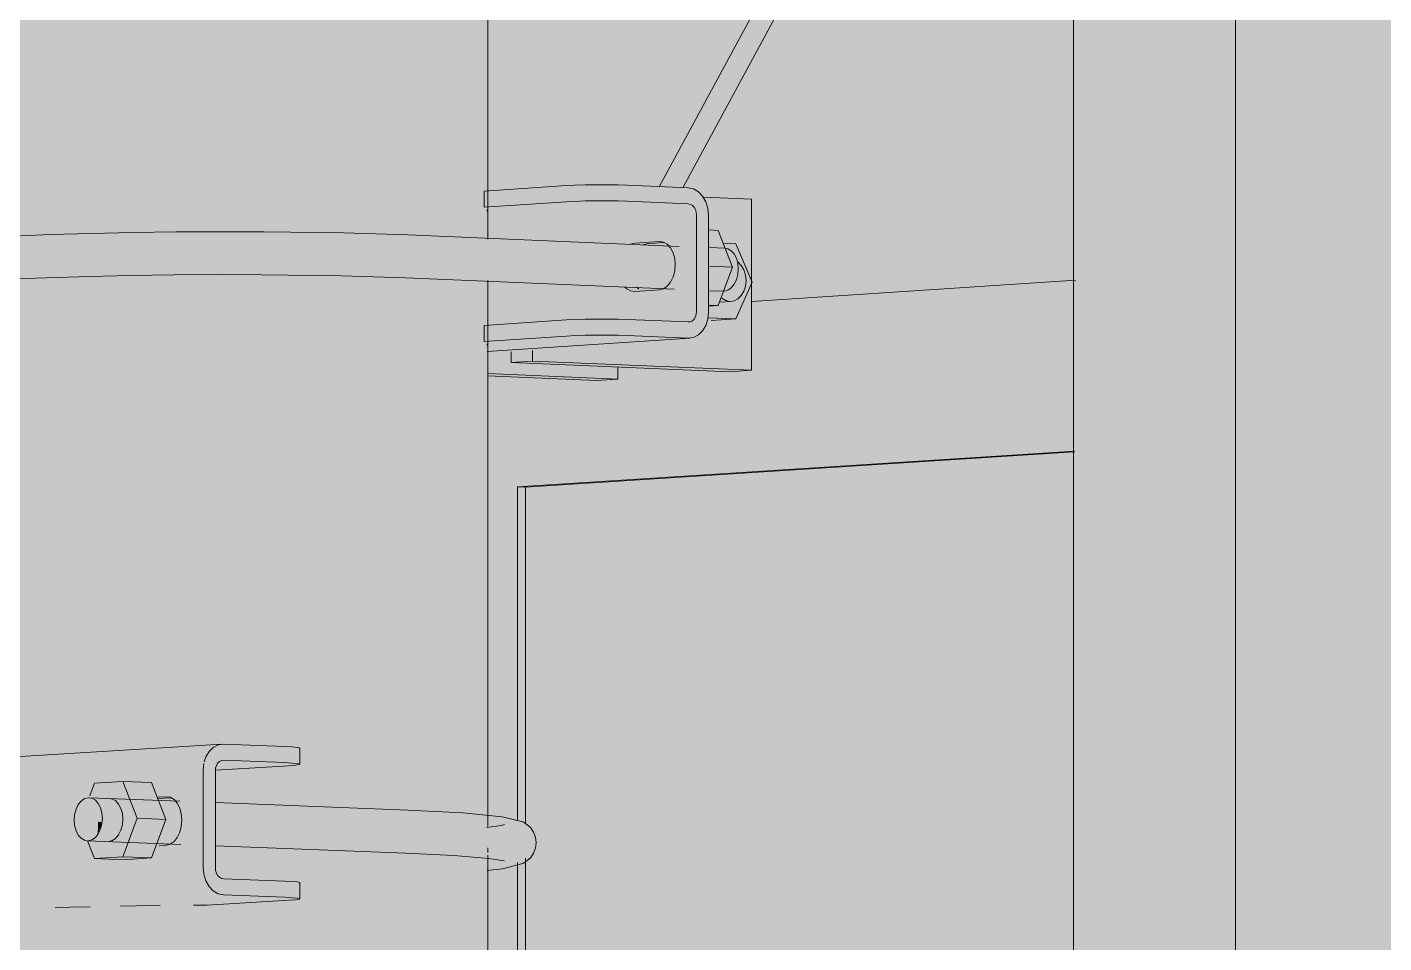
# Model space of a CAD drawing. Header units: inches. Extents: x -2804 to 58974, y -36095 to 66.
# Drawn here: x -2803.53544 to -2803.52189, y 60.05813 to 60.06728 of the extents above; entities that cross this region are included whole.
import ezdxf

# ---------------------------------------------------------------- set-up
doc = ezdxf.new("R2010")
doc.units = ezdxf.units.IN
doc.header["$MEASUREMENT"] = 0
doc.layers.add('A-GLAZ-CURT', color=52, linetype='Continuous', lineweight=9)
doc.layers.add('Q-SPCQ', color=91, linetype='Continuous', lineweight=9)

msp = doc.modelspace()

# ---------------------------------------------------------------- hatches: boundary and pattern name
at = {"layer": 'A-GLAZ-CURT', "lineweight": 5, "transparency": 33554458}
msp.add_hatch(color=256, dxfattribs=at).paths.add_polyline_path([(-2803.543321, 59.867646), (-2803.488294, 59.872348), (-2803.488294, 60.079232), (-2803.543321, 60.082151), (-2803.543321, 59.872258)], flags=0)
at = {"layer": 'Q-SPCQ', "lineweight": 5}
h = msp.add_hatch(color=256, dxfattribs=at)
h.paths.add_polyline_path([(-2803.528887, 60.065678), (-2803.525122, 60.072691), (-2803.525153, 60.072894), (-2803.52519, 60.07292), (-2803.529057, 60.065685), (-2803.528889, 60.065678)], flags=0)
h.paths.add_polyline_path([(-2803.515249, 60.090887), (-2803.514688, 60.092002), (-2803.514875, 60.091985), (-2803.515416, 60.090897), (-2803.51525, 60.090887)], flags=0)
h = msp.add_hatch(color=256, dxfattribs=at)
h.paths.add_polyline_path([(-2803.536523, 60.047966), (-2803.536483, 60.047996), (-2803.535845, 60.04805), (-2803.533897, 60.048095), (-2803.531824, 60.048075), (-2803.531838, 60.051323), (-2803.532531, 60.051327), (-2803.535579, 60.051296), (-2803.536523, 60.051244), (-2803.536523, 60.048394)], flags=0)
h.paths.add_polyline_path([(-2803.536523, 60.051657), (-2803.535796, 60.051699), (-2803.5352, 60.051725), (-2803.533642, 60.05174), (-2803.532819, 60.051746), (-2803.532113, 60.051733), (-2803.531824, 60.051733), (-2803.531824, 60.059038), (-2803.53356, 60.059064), (-2803.53358, 60.058886), (-2803.53358, 60.05885), (-2803.533581, 60.058808), (-2803.53356, 60.058778), (-2803.53352, 60.058774), (-2803.533496, 60.058751), (-2803.533478, 60.058774), (-2803.532741, 60.058742), (-2803.532741, 60.058581), (-2803.532866, 60.058557), (-2803.53449, 60.058501), (-2803.535441, 60.058448), (-2803.535441, 60.058407), (-2803.53606, 60.058411), (-2803.536441, 60.058392), (-2803.536523, 60.058348), (-2803.536523, 60.051673)], flags=0)
h.paths.add_polyline_path([(-2803.531824, 60.059467), (-2803.531824, 60.064795), (-2803.532531, 60.064801), (-2803.535356, 60.064775), (-2803.536523, 60.064683), (-2803.536483, 60.060167), (-2803.535441, 60.060087), (-2803.535441, 60.059997), (-2803.53308, 60.060103), (-2803.532741, 60.060086), (-2803.532741, 60.059925), (-2803.532866, 60.0599), (-2803.53356, 60.059846), (-2803.533531, 60.059534), (-2803.531874, 60.059469)], flags=0)
h.paths.add_polyline_path([(-2803.533959, 60.05955), (-2803.534052, 60.059593), (-2803.534054, 60.059554), (-2803.533973, 60.059551)], flags=0)
h.paths.add_polyline_path([(-2803.533603, 60.05995), (-2803.533643, 60.059985), (-2803.533613, 60.059957)], flags=0)
h.paths.add_polyline_path([(-2803.533554, 60.059953), (-2803.533567, 60.059991), (-2803.533558, 60.059957)], flags=0)
h.paths.add_polyline_path([(-2803.53352, 60.059955), (-2803.5335, 60.059959), (-2803.53352, 60.059957)], flags=0)
h.paths.add_polyline_path([(-2803.536523, 60.0651), (-2803.535796, 60.065165), (-2803.535094, 60.065199), (-2803.533642, 60.065218), (-2803.531824, 60.065208), (-2803.531824, 60.079454), (-2803.532307, 60.079474), (-2803.532446, 60.079537), (-2803.532446, 60.081344), (-2803.536523, 60.081563), (-2803.536523, 60.065167)], flags=0)
h = msp.add_hatch(color=256, dxfattribs=at)
h.paths.add_polyline_path([(-2803.530846, 60.048), (-2803.530849, 60.051277), (-2803.531824, 60.051312), (-2803.531824, 60.048075), (-2803.530995, 60.048029)], flags=0)
h.paths.add_polyline_path([(-2803.530846, 60.051706), (-2803.530857, 60.058978), (-2803.531611, 60.059041), (-2803.531718, 60.059034), (-2803.531824, 60.059031), (-2803.531824, 60.05173), (-2803.530849, 60.051706)], flags=0)
h.paths.add_polyline_path([(-2803.530846, 60.059405), (-2803.530863, 60.064741), (-2803.531824, 60.064754), (-2803.531824, 60.059467), (-2803.530858, 60.059407)], flags=0)
h.paths.add_polyline_path([(-2803.530846, 60.065169), (-2803.530881, 60.081261), (-2803.530926, 60.081225), (-2803.531258, 60.07943), (-2803.531824, 60.07943), (-2803.531824, 60.065202), (-2803.530864, 60.06517)], flags=0)
h = msp.add_hatch(color=256, dxfattribs=at)
h.paths.add_polyline_path([(-2803.524987, 60.0506), (-2803.524906, 60.050617), (-2803.524987, 60.050602)], flags=0)
h.paths.add_polyline_path([(-2803.52487, 60.054042), (-2803.524946, 60.05391), (-2803.524909, 60.053875), (-2803.52487, 60.053893), (-2803.52487, 60.054009)], flags=0)
h.paths.add_polyline_path([(-2803.524788, 60.050625), (-2803.523645, 60.050698), (-2803.523645, 60.080872), (-2803.524788, 60.080933), (-2803.524788, 60.075059), (-2803.524987, 60.075041), (-2803.524951, 60.054043), (-2803.52487, 60.054043), (-2803.52487, 60.054286), (-2803.524788, 60.05429), (-2803.524788, 60.050698)], flags=0)
h.paths.add_polyline_path([(-2803.52487, 60.075943), (-2803.524909, 60.076105), (-2803.524939, 60.076058), (-2803.524872, 60.075946)], flags=0)
for points in [[(-2803.523371, 60.05061), (-2803.523412, 60.050629), (-2803.523506, 60.050633), (-2803.523506, 60.054292), (-2803.523371, 60.054288), (-2803.523412, 60.075055), (-2803.523506, 60.075062), (-2803.523506, 60.080865), (-2803.523645, 60.080872), (-2803.523645, 60.050632), (-2803.523395, 60.050615)], [(-2803.521896, 60.050464), (-2803.521896, 60.080779), (-2803.522707, 60.080822), (-2803.522707, 60.054268), (-2803.522645, 60.054265), (-2803.522645, 60.050608), (-2803.522707, 60.050598), (-2803.522707, 60.050491), (-2803.522645, 60.050489)], [(-2803.530875, 60.065478), (-2803.530053, 60.065533), (-2803.530053, 60.065694), (-2803.530875, 60.065639)], [(-2803.530053, 60.065533), (-2803.529446, 60.065538), (-2803.529446, 60.065699), (-2803.530053, 60.065694)], [(-2803.530844, 60.065262), (-2803.528761, 60.065439), (-2803.528815, 60.065507), (-2803.528836, 60.065512), (-2803.530844, 60.06534), (-2803.530844, 60.065273)], [(-2803.536933, 60.064876), (-2803.536174, 60.064957), (-2803.534786, 60.065017), (-2803.532503, 60.065025), (-2803.531507, 60.064997), (-2803.531548, 60.065146), (-2803.531611, 60.065197), (-2803.534328, 60.065227), (-2803.536054, 60.065166), (-2803.536932, 60.065009), (-2803.536933, 60.064906)], [(-2803.528396, 60.064881), (-2803.528538, 60.065247), (-2803.528633, 60.065251), (-2803.528633, 60.064891), (-2803.528437, 60.064883)], [(-2803.528363, 60.064364), (-2803.528199, 60.064731), (-2803.528406, 60.065114), (-2803.528472, 60.065082), (-2803.528423, 60.065054), (-2803.528354, 60.06497), (-2803.528281, 60.064639), (-2803.528421, 60.064545), (-2803.528532, 60.06451), (-2803.528577, 60.064495), (-2803.528631, 60.064456), (-2803.528631, 60.064375), (-2803.528394, 60.064365)], [(-2803.536523, 60.064571), (-2803.536522, 60.064696), (-2803.53629, 60.064741), (-2803.535924, 60.064744), (-2803.534328, 60.064798), (-2803.531548, 60.064842), (-2803.531507, 60.064997), (-2803.533642, 60.065032), (-2803.535925, 60.064974), (-2803.536933, 60.064876), (-2803.536891, 60.064683), (-2803.536546, 60.064573)], [(-2803.528538, 60.064497), (-2803.528396, 60.064881), (-2803.528633, 60.064891), (-2803.528633, 60.064501)], [(-2803.528379, 60.064544), (-2803.528281, 60.064684), (-2803.528318, 60.064892), (-2803.528335, 60.064864), (-2803.528379, 60.064707), (-2803.528463, 60.064547), (-2803.528394, 60.064544)], [(-2803.528524, 60.064531), (-2803.528502, 60.06457), (-2803.528523, 60.064535)], [(-2803.528849, 60.064333), (-2803.528779, 60.064362), (-2803.528755, 60.064436), (-2803.529413, 60.064357), (-2803.528926, 60.064336)], [(-2803.530875, 60.064138), (-2803.530053, 60.064192), (-2803.530053, 60.064353), (-2803.530875, 60.064299)], [(-2803.530053, 60.064192), (-2803.529446, 60.064197), (-2803.529446, 60.064358), (-2803.530053, 60.064353)], [(-2803.529541, 60.063763), (-2803.529541, 60.063884), (-2803.530603, 60.063942), (-2803.530603, 60.064057), (-2803.530843, 60.064003), (-2803.530843, 60.063817), (-2803.530231, 60.063792)], [(-2803.530605, 60.063927), (-2803.530394, 60.063941), (-2803.530394, 60.06407), (-2803.530605, 60.064028), (-2803.530605, 60.064002)], [(-2803.535441, 60.059749), (-2803.533684, 60.059857), (-2803.533624, 60.060045), (-2803.533533, 60.060111), (-2803.53348, 60.060118), (-2803.535441, 60.059971), (-2803.535441, 60.059773)], [(-2803.532742, 60.059924), (-2803.532742, 60.060085), (-2803.532867, 60.060094), (-2803.532867, 60.059933), (-2803.532792, 60.059929)], [(-2803.534056, 60.059367), (-2803.534198, 60.059734), (-2803.534484, 60.059745), (-2803.534342, 60.059378)], [(-2803.534831, 60.059153), (-2803.53476, 60.059186), (-2803.534709, 60.059483), (-2803.53476, 60.059559), (-2803.534867, 60.059574), (-2803.534958, 60.059437), (-2803.534971, 60.05936), (-2803.53493, 60.05921)], [(-2803.534198, 60.058982), (-2803.534056, 60.059367), (-2803.534342, 60.059378), (-2803.534484, 60.058992)], [(-2803.530396, 60.059161), (-2803.530506, 60.059349), (-2803.531611, 60.059455), (-2803.531526, 60.05936), (-2803.531507, 60.059254), (-2803.530586, 60.059187)], [(-2803.534734, 60.059218), (-2803.534693, 60.059335), (-2803.534733, 60.059344), (-2803.534736, 60.059222)], [(-2803.530845, 60.058873), (-2803.530588, 60.058911), (-2803.530443, 60.05899), (-2803.530396, 60.059161), (-2803.531236, 60.059239), (-2803.531507, 60.059254), (-2803.531548, 60.0591), (-2803.531611, 60.05904), (-2803.531044, 60.059), (-2803.530845, 60.058956), (-2803.530845, 60.058911)], [(-2803.532742, 60.05858), (-2803.532742, 60.058742), (-2803.532867, 60.05875), (-2803.532867, 60.058589), (-2803.532792, 60.058585)]]:
    msp.add_hatch(color=256, dxfattribs=at).paths.add_polyline_path(points, flags=0)
at = {"layer": 'Q-SPCQ', "lineweight": 5, "transparency": 33554496}
h = msp.add_hatch(color=256, dxfattribs=at)
h.paths.add_polyline_path([(-2803.541815, 60.046581), (-2803.527874, 60.047253), (-2803.527874, 60.049176), (-2803.52897, 60.04987), (-2803.530493, 60.049806), (-2803.530624, 60.049961), (-2803.530633, 60.050126), (-2803.530836, 60.050115), (-2803.530836, 60.048005), (-2803.530943, 60.048004), (-2803.530986, 60.047976), (-2803.531812, 60.047915), (-2803.533473, 60.04788), (-2803.53591, 60.04792), (-2803.536403, 60.047973), (-2803.536403, 60.048011), (-2803.53651, 60.048003), (-2803.53651, 60.049938), (-2803.537378, 60.049978), (-2803.537419, 60.049977), (-2803.537431, 60.049996), (-2803.537418, 60.05359), (-2803.537325, 60.053609), (-2803.537332, 60.058298), (-2803.538563, 60.058329), (-2803.538753, 60.058393), (-2803.539173, 60.058422), (-2803.539173, 60.060127), (-2803.538636, 60.06014), (-2803.538657, 60.060814), (-2803.538743, 60.060814), (-2803.538753, 60.064996), (-2803.539697, 60.064998), (-2803.540157, 60.064893), (-2803.540346, 60.064922), (-2803.540444, 60.065045), (-2803.540801, 60.065155), (-2803.540992, 60.065415), (-2803.541055, 60.065609), (-2803.541055, 60.065999), (-2803.540906, 60.066329), (-2803.540906, 60.066348), (-2803.54209, 60.069381), (-2803.54209, 60.048877), (-2803.541815, 60.048679), (-2803.541815, 60.047033)], flags=0)
h.paths.add_polyline_path([(-2803.522649, 60.047504), (-2803.510468, 60.048091), (-2803.510468, 60.050271), (-2803.506516, 60.053418), (-2803.506532, 60.077118), (-2803.510468, 60.07974), (-2803.510468, 60.080165), (-2803.521854, 60.080782), (-2803.521891, 60.050466), (-2803.521962, 60.050463), (-2803.522649, 60.050426), (-2803.522649, 60.048288)], flags=0)
h.paths.add_polyline_path([(-2803.506641, 60.049267), (-2803.506516, 60.049335), (-2803.506545, 60.049889), (-2803.506641, 60.04992), (-2803.506751, 60.049871), (-2803.506589, 60.049865), (-2803.506669, 60.049742), (-2803.509819, 60.049551), (-2803.509851, 60.049435), (-2803.509806, 60.049307), (-2803.509742, 60.049277), (-2803.506669, 60.049416), (-2803.506641, 60.049302), (-2803.506698, 60.049276)], flags=0)
h.paths.add_polyline_path([(-2803.530836, 60.05374), (-2803.524979, 60.054057), (-2803.525018, 60.075014), (-2803.525071, 60.075032), (-2803.525088, 60.075738), (-2803.530836, 60.075295), (-2803.530836, 60.065647), (-2803.529436, 60.065705), (-2803.529109, 60.065708), (-2803.525172, 60.072915), (-2803.525129, 60.072831), (-2803.525129, 60.072645), (-2803.525155, 60.072575), (-2803.528881, 60.065681), (-2803.528726, 60.065638), (-2803.528652, 60.065583), (-2803.528201, 60.065563), (-2803.528201, 60.063853), (-2803.528742, 60.063854), (-2803.529536, 60.063854), (-2803.529536, 60.063766), (-2803.530076, 60.063767), (-2803.530836, 60.063767), (-2803.530836, 60.059411), (-2803.530497, 60.059355), (-2803.530412, 60.059245), (-2803.530423, 60.059036), (-2803.530433, 60.058996), (-2803.530688, 60.0589), (-2803.530836, 60.058876), (-2803.530836, 60.053819)], flags=0)
h.paths.add_polyline_path([(-2803.538743, 60.066604), (-2803.538731, 60.066818), (-2803.538636, 60.066842), (-2803.538636, 60.079423), (-2803.541815, 60.079144), (-2803.541815, 60.077215), (-2803.54209, 60.076981), (-2803.54209, 60.073809), (-2803.539246, 60.066614), (-2803.538964, 60.066614), (-2803.538753, 60.066605)], flags=0)
h.paths.add_polyline_path([(-2803.530836, 60.078486), (-2803.525087, 60.078948), (-2803.525088, 60.080532), (-2803.530836, 60.080062), (-2803.530836, 60.078673)], flags=0)
at = {"layer": 'Q-SPCQ', "lineweight": 5}
h = msp.add_hatch(color=256, dxfattribs=at)
h.paths.add_polyline_path([(-2803.541815, 60.046581), (-2803.527873, 60.047253), (-2803.527873, 60.047993), (-2803.541815, 60.047311), (-2803.541815, 60.047033)], flags=0)
h.paths.add_polyline_path([(-2803.522648, 60.047504), (-2803.510468, 60.048091), (-2803.510468, 60.048845), (-2803.522648, 60.048249), (-2803.522648, 60.047879)], flags=0)
h.paths.add_polyline_path([(-2803.530836, 60.049119), (-2803.528007, 60.049261), (-2803.528969, 60.049871), (-2803.530493, 60.049807), (-2803.530624, 60.049962), (-2803.530633, 60.050126), (-2803.530836, 60.050116), (-2803.530836, 60.049232)], flags=0)
h.paths.add_polyline_path([(-2803.522648, 60.04953), (-2803.518146, 60.049756), (-2803.518146, 60.065198), (-2803.521854, 60.064954), (-2803.521854, 60.063244), (-2803.519286, 60.063409), (-2803.519286, 60.051413), (-2803.521854, 60.051279), (-2803.52189, 60.050466), (-2803.521962, 60.050463), (-2803.522648, 60.050426)], flags=0)
h.paths.add_polyline_path([(-2803.530836, 60.05374), (-2803.530542, 60.053756), (-2803.530579, 60.058917), (-2803.530836, 60.058877), (-2803.530836, 60.053819)], flags=0)
h.paths.add_polyline_path([(-2803.530542, 60.059361), (-2803.530542, 60.062688), (-2803.524978, 60.063044), (-2803.524978, 60.064748), (-2803.528201, 60.064536), (-2803.528201, 60.063854), (-2803.528741, 60.063854), (-2803.529536, 60.063854), (-2803.529536, 60.063767), (-2803.530076, 60.063767), (-2803.530836, 60.063767), (-2803.530836, 60.059411), (-2803.53056, 60.059364)], flags=0)
h.paths.add_polyline_path([(-2803.541815, 60.078294), (-2803.538636, 60.078551), (-2803.538636, 60.079381), (-2803.541815, 60.079082), (-2803.541815, 60.078681)], flags=0)
h.paths.add_polyline_path([(-2803.530836, 60.079183), (-2803.525087, 60.079648), (-2803.525088, 60.080489), (-2803.530836, 60.080019), (-2803.530836, 60.07919)], flags=0)
h.paths.add_polyline_path([(-2803.521854, 60.07991), (-2803.515575, 60.080442), (-2803.521854, 60.080754), (-2803.521854, 60.080194)], flags=0)
h = msp.add_hatch(color=256, dxfattribs=at)
h.paths.add_polyline_path([(-2803.523571, 60.050453), (-2803.522859, 60.050506), (-2803.522859, 60.050597), (-2803.523571, 60.05053)], flags=0)
h.paths.add_polyline_path([(-2803.523263, 60.05425), (-2803.522859, 60.054288), (-2803.522859, 60.075035), (-2803.523317, 60.075028), (-2803.52337, 60.075001), (-2803.52337, 60.054284), (-2803.523263, 60.054268)], flags=0)
h = msp.add_hatch(color=256, dxfattribs=at)
h.paths.add_polyline_path([(-2803.522859, 60.05049), (-2803.522707, 60.050491), (-2803.52273, 60.050604), (-2803.522859, 60.050597), (-2803.522859, 60.050549)], flags=0)
h.paths.add_polyline_path([(-2803.522707, 60.054268), (-2803.522746, 60.075027), (-2803.522859, 60.07502), (-2803.522838, 60.054272), (-2803.522709, 60.054268)], flags=0)
h = msp.add_hatch(color=256, dxfattribs=at)
h.paths.add_polyline_path([(-2803.528836, 60.064172), (-2803.528784, 60.064179), (-2803.528815, 60.064335)], flags=0)
h.paths.add_polyline_path([(-2803.528836, 60.064172), (-2803.528836, 60.064333), (-2803.529446, 60.064358), (-2803.529446, 60.064197)], flags=0)
h.paths.add_polyline_path([(-2803.52864, 60.064362), (-2803.528633, 60.064431), (-2803.528758, 60.064409)], flags=0)
h.paths.add_polyline_path([(-2803.528661, 60.064298), (-2803.52864, 60.064362), (-2803.528766, 60.064383)], flags=0)
h.paths.add_polyline_path([(-2803.528693, 60.064244), (-2803.528661, 60.064298), (-2803.528779, 60.064362)], flags=0)
h.paths.add_polyline_path([(-2803.528784, 60.064179), (-2803.528693, 60.064244), (-2803.528796, 60.064345)], flags=0)
h.paths.add_polyline_path([(-2803.528633, 60.065396), (-2803.52864, 60.065466), (-2803.528758, 60.065429)], flags=0)
h.paths.add_polyline_path([(-2803.528633, 60.064431), (-2803.528633, 60.065396), (-2803.528755, 60.065401), (-2803.528755, 60.064436)], flags=0)
h.paths.add_polyline_path([(-2803.528766, 60.065455), (-2803.52864, 60.065466), (-2803.528661, 60.065531)], flags=0)
h.paths.add_polyline_path([(-2803.528779, 60.065478), (-2803.528661, 60.065531), (-2803.528693, 60.065588)], flags=0)
h.paths.add_polyline_path([(-2803.528784, 60.065661), (-2803.528836, 60.065673), (-2803.528815, 60.065507)], flags=0)
h.paths.add_polyline_path([(-2803.528796, 60.065496), (-2803.528693, 60.065588), (-2803.528784, 60.065661)], flags=0)
h.paths.add_polyline_path([(-2803.528836, 60.065512), (-2803.528836, 60.065673), (-2803.529446, 60.065699), (-2803.529446, 60.065538)], flags=0)
h = msp.add_hatch(color=256, dxfattribs=at)
h.paths.add_polyline_path([(-2803.528206, 60.06385), (-2803.528243, 60.064632), (-2803.528386, 60.064363), (-2803.528643, 60.064348), (-2803.52869, 60.064246), (-2803.528793, 60.064347), (-2803.528834, 60.064326), (-2803.528834, 60.064173), (-2803.530394, 60.064049), (-2803.530394, 60.063941), (-2803.528753, 60.063873)], flags=0)
h.paths.add_polyline_path([(-2803.528781, 60.06418), (-2803.528753, 60.064307), (-2803.52869, 60.064246), (-2803.528778, 60.064182)], flags=0)
h.paths.add_polyline_path([(-2803.528834, 60.064173), (-2803.528793, 60.06424), (-2803.528793, 60.064179), (-2803.528831, 60.064174)], flags=0)
h.paths.add_polyline_path([(-2803.529131, 60.064556), (-2803.529133, 60.064561), (-2803.529288, 60.064643), (-2803.529262, 60.064674), (-2803.529401, 60.06464), (-2803.529248, 60.064592)], flags=0)
h.paths.add_polyline_path([(-2803.528756, 60.065431), (-2803.528753, 60.065403), (-2803.528753, 60.06543)], flags=0)
h.paths.add_polyline_path([(-2803.528764, 60.065457), (-2803.528753, 60.065432), (-2803.528756, 60.065458)], flags=0)
h.paths.add_polyline_path([(-2803.528206, 60.064748), (-2803.528206, 60.06556), (-2803.528685, 60.06558), (-2803.528631, 60.065403), (-2803.528631, 60.065252), (-2803.528536, 60.065248), (-2803.528445, 60.065116), (-2803.528353, 60.065091), (-2803.52821, 60.064756)], flags=0)
h.paths.add_polyline_path([(-2803.529158, 60.065098), (-2803.529145, 60.065135), (-2803.529265, 60.065168), (-2803.529329, 60.065105), (-2803.529248, 60.065102)], flags=0)
h = msp.add_hatch(color=256, dxfattribs=at)
h.paths.add_polyline_path([(-2803.528755, 60.064436), (-2803.528767, 60.065401), (-2803.530844, 60.065262), (-2803.530844, 60.06517), (-2803.529388, 60.065119), (-2803.529372, 60.065119), (-2803.529046, 60.065108), (-2803.528972, 60.064967), (-2803.528988, 60.064783), (-2803.529084, 60.064664), (-2803.529266, 60.064644), (-2803.529307, 60.064616)], flags=0)
h.paths.add_polyline_path([(-2803.530844, 60.064302), (-2803.528755, 60.064436), (-2803.529674, 60.06469), (-2803.530844, 60.064709), (-2803.530844, 60.064355)], flags=0)
h = msp.add_hatch(color=256, dxfattribs=at)
h.paths.add_polyline_path([(-2803.528337, 60.064863), (-2803.528378, 60.065012), (-2803.52846, 60.065046), (-2803.528396, 60.064865)], flags=0)
h.paths.add_polyline_path([(-2803.528968, 60.06489), (-2803.528995, 60.065038), (-2803.529046, 60.065092), (-2803.531577, 60.065178), (-2803.531512, 60.065052), (-2803.531507, 60.064997), (-2803.528972, 60.06489)], flags=0)
h = msp.add_hatch(color=256, dxfattribs=at)
h.paths.add_polyline_path([(-2803.528956, 60.0645), (-2803.529046, 60.064531), (-2803.528966, 60.064503)], flags=0)
h.paths.add_polyline_path([(-2803.529096, 60.065094), (-2803.529125, 60.065136), (-2803.52916, 60.065097)], flags=0)
h = msp.add_hatch(color=256, dxfattribs=at)
h.paths.add_polyline_path([(-2803.528478, 60.064639), (-2803.528378, 60.064709), (-2803.528337, 60.064863), (-2803.528401, 60.064866), (-2803.528485, 60.06464)], flags=0)
h.paths.add_polyline_path([(-2803.529083, 60.064665), (-2803.528989, 60.064781), (-2803.528972, 60.06489), (-2803.531507, 60.064997), (-2803.531548, 60.064842), (-2803.531648, 60.064773), (-2803.529084, 60.064665)], flags=0)
h = msp.add_hatch(color=256, dxfattribs=at)
h.paths.add_polyline_path([(-2803.530542, 60.053756), (-2803.530461, 60.053761), (-2803.530497, 60.058961), (-2803.530542, 60.058917), (-2803.530542, 60.053823)], flags=0)
h.paths.add_polyline_path([(-2803.530461, 60.05932), (-2803.530461, 60.062684), (-2803.530542, 60.062684), (-2803.530542, 60.059361), (-2803.530497, 60.059355)], flags=0)
h = msp.add_hatch(color=256, dxfattribs=at)
h.paths.add_polyline_path([(-2803.53348, 60.058612), (-2803.533501, 60.058778), (-2803.533533, 60.058623)], flags=0)
h.paths.add_polyline_path([(-2803.532867, 60.058589), (-2803.532867, 60.05875), (-2803.53348, 60.058774), (-2803.53348, 60.058612), (-2803.533082, 60.058597)], flags=0)
h.paths.add_polyline_path([(-2803.533677, 60.058819), (-2803.533559, 60.058856), (-2803.533684, 60.058889)], flags=0)
h.paths.add_polyline_path([(-2803.533657, 60.058753), (-2803.533551, 60.05883), (-2803.533677, 60.058819)], flags=0)
h.paths.add_polyline_path([(-2803.533624, 60.058696), (-2803.533538, 60.058807), (-2803.533657, 60.058753)], flags=0)
h.paths.add_polyline_path([(-2803.533533, 60.058623), (-2803.533521, 60.05879), (-2803.533624, 60.058696), (-2803.533582, 60.058652)], flags=0)
h.paths.add_polyline_path([(-2803.533684, 60.059857), (-2803.533559, 60.05988), (-2803.533677, 60.059926)], flags=0)
h.paths.add_polyline_path([(-2803.533561, 60.058884), (-2803.533561, 60.059852), (-2803.533684, 60.059857), (-2803.533684, 60.058889)], flags=0)
h.paths.add_polyline_path([(-2803.533551, 60.059906), (-2803.533657, 60.05999), (-2803.533677, 60.059926)], flags=0)
h.paths.add_polyline_path([(-2803.533538, 60.059927), (-2803.533624, 60.060045), (-2803.533657, 60.05999)], flags=0)
h.paths.add_polyline_path([(-2803.53348, 60.060118), (-2803.533533, 60.060111), (-2803.533501, 60.059954)], flags=0)
h.paths.add_polyline_path([(-2803.532867, 60.059933), (-2803.532867, 60.060094), (-2803.53348, 60.060118), (-2803.53348, 60.059957), (-2803.533082, 60.059941)], flags=0)
h.paths.add_polyline_path([(-2803.533521, 60.059944), (-2803.533533, 60.060111), (-2803.533624, 60.060045)], flags=0)
h = msp.add_hatch(color=256, dxfattribs=at)
h.paths.add_polyline_path([(-2803.533684, 60.058889), (-2803.533684, 60.059857), (-2803.534161, 60.05964), (-2803.534141, 60.059587), (-2803.533974, 60.059565), (-2803.533901, 60.059422), (-2803.533916, 60.059238), (-2803.534013, 60.059119), (-2803.534152, 60.059044), (-2803.534056, 60.059012)], flags=0)
h.paths.add_polyline_path([(-2803.535441, 60.058783), (-2803.533684, 60.058889), (-2803.534174, 60.059046), (-2803.534198, 60.058982), (-2803.534768, 60.058976), (-2803.534888, 60.059187), (-2803.534938, 60.059243), (-2803.534957, 60.059438), (-2803.5349, 60.059532), (-2803.534696, 60.059733), (-2803.534198, 60.059734), (-2803.534163, 60.059645), (-2803.533684, 60.059857), (-2803.535441, 60.059735), (-2803.535441, 60.058797)], flags=0)
h = msp.add_hatch(color=256, dxfattribs=at)
h.paths.add_polyline_path([(-2803.534768, 60.059728), (-2803.534794, 60.059582), (-2803.534758, 60.059594)], flags=0)
h.paths.add_polyline_path([(-2803.534768, 60.059728), (-2803.5347, 60.059578), (-2803.534673, 60.059582), (-2803.534711, 60.059639)], flags=0)
h.paths.add_polyline_path([(-2803.534484, 60.059745), (-2803.53476, 60.059719), (-2803.534626, 60.059575)], flags=0)
h.paths.add_polyline_path([(-2803.534484, 60.059745), (-2803.534551, 60.059565), (-2803.534519, 60.05956)], flags=0)
h.paths.add_polyline_path([(-2803.534342, 60.059378), (-2803.534484, 60.059745), (-2803.534469, 60.059454), (-2803.534441, 60.059437)], flags=0)
h.paths.add_polyline_path([(-2803.534342, 60.059378), (-2803.53449, 60.059424), (-2803.53449, 60.059313)], flags=0)
h.paths.add_polyline_path([(-2803.534484, 60.058992), (-2803.534342, 60.059378), (-2803.534504, 60.059253), (-2803.534498, 60.059179)], flags=0)
h.paths.add_polyline_path([(-2803.534484, 60.058992), (-2803.534556, 60.059178), (-2803.534583, 60.059145), (-2803.534504, 60.059023)], flags=0)
h.paths.add_polyline_path([(-2803.534768, 60.058975), (-2803.534504, 60.059014), (-2803.534627, 60.059145), (-2803.534731, 60.05902)], flags=0)
h.paths.add_polyline_path([(-2803.534768, 60.058975), (-2803.534709, 60.059148), (-2803.534742, 60.059115), (-2803.534756, 60.059039)], flags=0)
h.paths.add_polyline_path([(-2803.534768, 60.058975), (-2803.534794, 60.059152), (-2803.53483, 60.059136), (-2803.534793, 60.059039)], flags=0)
h = msp.add_hatch(color=256, dxfattribs=at)
h.paths.add_polyline_path([(-2803.531507, 60.059254), (-2803.531548, 60.059403), (-2803.531648, 60.05946), (-2803.533561, 60.059493), (-2803.533561, 60.059333), (-2803.533081, 60.059315)], flags=0)
h.paths.add_polyline_path([(-2803.533896, 60.059346), (-2803.533924, 60.059495), (-2803.533974, 60.05955), (-2803.53412, 60.059534), (-2803.53405, 60.059352), (-2803.5339, 60.059346)], flags=0)
h.paths.add_polyline_path([(-2803.534486, 60.059369), (-2803.534484, 60.059422), (-2803.534484, 60.059463), (-2803.534501, 60.05952), (-2803.534529, 60.05952), (-2803.534626, 60.059575), (-2803.53476, 60.059559), (-2803.534695, 60.059432), (-2803.53469, 60.059377), (-2803.53449, 60.059369)], flags=0)
h = msp.add_hatch(color=256, dxfattribs=at)
h.paths.add_polyline_path([(-2803.531648, 60.059031), (-2803.531548, 60.0591), (-2803.531507, 60.059254), (-2803.533561, 60.059297), (-2803.533561, 60.059104), (-2803.533081, 60.059086)], flags=0)
h.paths.add_polyline_path([(-2803.534009, 60.059122), (-2803.533933, 60.059203), (-2803.5339, 60.059346), (-2803.534061, 60.059352), (-2803.534144, 60.059127), (-2803.534012, 60.059122)], flags=0)
h.paths.add_polyline_path([(-2803.534495, 60.05914), (-2803.534484, 60.059275), (-2803.53449, 60.059316), (-2803.534504, 60.05937), (-2803.53469, 60.059377), (-2803.534731, 60.059222), (-2803.534769, 60.059151), (-2803.534554, 60.059181), (-2803.53452, 60.059177), (-2803.534504, 60.05914)], flags=0)
h = msp.add_hatch(color=256, dxfattribs=at)
h.paths.add_polyline_path([(-2803.538524, 60.058309), (-2803.538147, 60.05836), (-2803.538626, 60.058349), (-2803.538554, 60.058315)], flags=0)
h.paths.add_polyline_path([(-2803.535441, 60.058494), (-2803.533533, 60.058623), (-2803.533624, 60.058696), (-2803.533677, 60.058819), (-2803.533684, 60.058889), (-2803.535441, 60.058783), (-2803.535441, 60.0585)], flags=0)

# ---------------------------------------------------------------- linework, layer by layer
at = {"layer": 'Q-SPCQ'}
for p, q in [((-2803.530839, 60.081258), (-2803.530839, 60.06516)), ((-2803.524989, 60.050602), (-2803.524989, 60.080944)), ((-2803.52337, 60.080857), (-2803.52337, 60.050607)), ((-2803.529124, 60.065688), (-2803.525064, 60.073191)), ((-2803.524986, 60.072888), (-2803.528887, 60.065677)), ((-2803.530875, 60.065639), (-2803.530053, 60.065694)), ((-2803.530875, 60.065639), (-2803.530875, 60.065478)), ((-2803.528836, 60.065673), (-2803.529446, 60.065699)), ((-2803.530053, 60.065533), (-2803.530875, 60.065478)), ((-2803.529446, 60.065538), (-2803.528836, 60.065512)), ((-2803.528206, 60.06556), (-2803.528685, 60.06558)), ((-2803.528206, 60.06556), (-2803.528206, 60.06385)), ((-2803.530838, 60.065453), (-2803.530849, 60.06544)), ((-2803.528755, 60.065401), (-2803.528755, 60.064436)), ((-2803.528633, 60.064431), (-2803.528633, 60.065396)), ((-2803.531638, 60.065202), (-2803.528928, 60.065087)), ((-2803.528538, 60.065247), (-2803.528633, 60.065251)), ((-2803.528538, 60.065247), (-2803.528396, 60.064881)), ((-2803.529413, 60.065108), (-2803.529372, 60.065119)), ((-2803.529372, 60.065119), (-2803.529125, 60.065135)), ((-2803.52925, 60.065114), (-2803.529291, 60.065103)), ((-2803.529084, 60.065125), (-2803.52925, 60.065114)), ((-2803.528633, 60.065075), (-2803.528468, 60.065068)), ((-2803.528363, 60.065112), (-2803.528486, 60.065117)), ((-2803.528199, 60.064731), (-2803.528363, 60.065112)), ((-2803.528633, 60.064891), (-2803.528396, 60.064881)), ((-2803.528396, 60.064881), (-2803.528538, 60.064497)), ((-2803.528978, 60.06466), (-2803.531658, 60.064773)), ((-2803.530839, 60.06475), (-2803.530839, 60.059297)), ((-2803.529352, 60.064681), (-2803.52933, 60.064659)), ((-2803.528363, 60.064364), (-2803.528199, 60.064731)), ((-2803.524965, 60.064749), (-2803.528201, 60.064536)), ((-2803.524965, 60.064749), (-2803.528201, 60.064536)), ((-2803.529125, 60.064653), (-2803.529372, 60.064637)), ((-2803.528488, 60.064639), (-2803.528633, 60.064645)), ((-2803.528408, 60.064538), (-2803.528525, 60.06453)), ((-2803.528538, 60.064497), (-2803.528633, 60.064501)), ((-2803.528538, 60.064497), (-2803.528633, 60.06449)), ((-2803.530875, 60.064299), (-2803.530053, 60.064353)), ((-2803.530875, 60.064299), (-2803.530875, 60.064138)), ((-2803.529446, 60.064358), (-2803.528836, 60.064333)), ((-2803.528637, 60.064375), (-2803.528363, 60.064364)), ((-2803.528363, 60.064364), (-2803.528609, 60.064348)), ((-2803.530053, 60.064192), (-2803.530875, 60.064138)), ((-2803.52882, 60.064172), (-2803.530845, 60.064039)), ((-2803.528836, 60.064172), (-2803.529446, 60.064197)), ((-2803.530838, 60.064114), (-2803.530849, 60.064101)), ((-2803.530605, 60.064034), (-2803.530605, 60.063927)), ((-2803.530394, 60.063941), (-2803.530394, 60.064048)), ((-2803.530605, 60.063927), (-2803.530394, 60.063941)), ((-2803.528417, 60.063836), (-2803.530605, 60.063927)), ((-2803.530394, 60.063941), (-2803.528206, 60.06385)), ((-2803.529541, 60.063884), (-2803.529541, 60.063763)), ((-2803.528206, 60.06385), (-2803.528417, 60.063836)), ((-2803.530843, 60.063817), (-2803.529541, 60.063763)), ((-2803.529752, 60.063749), (-2803.530843, 60.063795)), ((-2803.529541, 60.063763), (-2803.529752, 60.063749)), ((-2803.530542, 60.062688), (-2803.524978, 60.063044)), ((-2803.530542, 60.062688), (-2803.524978, 60.063044)), ((-2803.530461, 60.062684), (-2803.524978, 60.063036)), ((-2803.524978, 60.063036), (-2803.530461, 60.062684)), ((-2803.530542, 60.059361), (-2803.530542, 60.062688)), ((-2803.530542, 60.062688), (-2803.530461, 60.062684)), ((-2803.530542, 60.059361), (-2803.530542, 60.062688)), ((-2803.530542, 60.062688), (-2803.530461, 60.062684)), ((-2803.530461, 60.05932), (-2803.530461, 60.062684)), ((-2803.530461, 60.062684), (-2803.530461, 60.05932)), ((-2803.535617, 60.059987), (-2803.533496, 60.060117)), ((-2803.532867, 60.060094), (-2803.53348, 60.060118)), ((-2803.532718, 60.060078), (-2803.532718, 60.059917)), ((-2803.533677, 60.059926), (-2803.533684, 60.059857)), ((-2803.53348, 60.059957), (-2803.532867, 60.059933)), ((-2803.533684, 60.059857), (-2803.533684, 60.058889)), ((-2803.533561, 60.058884), (-2803.533561, 60.059852)), ((-2803.53356, 60.059857), (-2803.532822, 60.059903)), ((-2803.534768, 60.059728), (-2803.534815, 60.059602)), ((-2803.534484, 60.059745), (-2803.534768, 60.059728)), ((-2803.534342, 60.059378), (-2803.534484, 60.059745)), ((-2803.534198, 60.059734), (-2803.534484, 60.059745)), ((-2803.534198, 60.059734), (-2803.534056, 60.059367)), ((-2803.534822, 60.059583), (-2803.533916, 60.059548)), ((-2803.534141, 60.059587), (-2803.534054, 60.059592)), ((-2803.534012, 60.059583), (-2803.534136, 60.059575)), ((-2803.533561, 60.059534), (-2803.531639, 60.05946)), ((-2803.534484, 60.058992), (-2803.534342, 60.059378)), ((-2803.534342, 60.059378), (-2803.534056, 60.059367)), ((-2803.534056, 60.059367), (-2803.534198, 60.058982)), ((-2803.533905, 60.059117), (-2803.53484, 60.059153)), ((-2803.534837, 60.059153), (-2803.534768, 60.058975)), ((-2803.534054, 60.059109), (-2803.534122, 60.059104)), ((-2803.531657, 60.05903), (-2803.533561, 60.059104)), ((-2803.534768, 60.058975), (-2803.534484, 60.058992)), ((-2803.534482, 60.058964), (-2803.534768, 60.058975)), ((-2803.534198, 60.058982), (-2803.534484, 60.058992)), ((-2803.534198, 60.058982), (-2803.534482, 60.058964)), ((-2803.530839, 60.059084), (-2803.530839, 60.059037)), ((-2803.530839, 60.059008), (-2803.530839, 60.051697)), ((-2803.530461, 60.053739), (-2803.530461, 60.058981)), ((-2803.530461, 60.058981), (-2803.530461, 60.053739)), ((-2803.530542, 60.053735), (-2803.530542, 60.058937)), ((-2803.530542, 60.053735), (-2803.530542, 60.058937)), ((-2803.53348, 60.058774), (-2803.532867, 60.05875)), ((-2803.532718, 60.058735), (-2803.532718, 60.058573)), ((-2803.533643, 60.05851), (-2803.532822, 60.05856)), ((-2803.532867, 60.058589), (-2803.53348, 60.058612)), ((-2803.533778, 60.05851), (-2803.533643, 60.05851))]:
    msp.add_line(p, q, dxfattribs=at)
for points in [[(-2803.530053, 60.065694, 0), (-2803.529969, 60.065698, 0), (-2803.529868, 60.065702, 0), (-2803.529758, 60.065703, 0), (-2803.529646, 60.065703, 0), (-2803.52954, 60.065702, 0), (-2803.529446, 60.065699, 0)], [(-2803.528633, 60.065396, 0), (-2803.52864, 60.065466, 0), (-2803.528661, 60.065531, 0), (-2803.528693, 60.065588, 0), (-2803.528735, 60.065633, 0), (-2803.528784, 60.065661, 0), (-2803.528836, 60.065673, 0)], [(-2803.529446, 60.065538, 0), (-2803.52954, 60.065541, 0), (-2803.529646, 60.065542, 0), (-2803.529758, 60.065542, 0), (-2803.529868, 60.065541, 0), (-2803.529969, 60.065537, 0), (-2803.530053, 60.065533, 0)], [(-2803.528836, 60.065512, 0), (-2803.528815, 60.065507, 0), (-2803.528796, 60.065496, 0), (-2803.528779, 60.065478, 0), (-2803.528766, 60.065455, 0), (-2803.528758, 60.065429, 0), (-2803.528755, 60.065401, 0)], [(-2803.531638, 60.065202, 0), (-2803.532281, 60.065223, 0), (-2803.533076, 60.065234, 0), (-2803.533956, 60.065233, 0), (-2803.534392, 60.065227, 0), (-2803.535212, 60.065207, 0), (-2803.535878, 60.065177, 0), (-2803.536351, 60.065143, 0), (-2803.536642, 60.06511, 0), (-2803.536934, 60.064989, 0)], [(-2803.529125, 60.065135, 0), (-2803.529084, 60.06513, 0), (-2803.529046, 60.065108, 0), (-2803.529013, 60.065072, 0), (-2803.528988, 60.065024, 0), (-2803.528972, 60.064967, 0), (-2803.528967, 60.064905, 0), (-2803.528972, 60.064842, 0), (-2803.528988, 60.064783, 0), (-2803.529013, 60.064731, 0), (-2803.529046, 60.064691, 0), (-2803.529084, 60.064664, 0), (-2803.529125, 60.064653, 0)], [(-2803.528468, 60.065068, 0), (-2803.528441, 60.065063, 0), (-2803.528407, 60.065044, 0), (-2803.528378, 60.065012, 0), (-2803.528356, 60.064969, 0), (-2803.528342, 60.064918, 0), (-2803.528337, 60.064863, 0)], [(-2803.528259, 60.064745, 0), (-2803.528265, 60.064801, 0), (-2803.528281, 60.064853, 0), (-2803.528307, 60.064898, 0), (-2803.52834, 60.064934, 0)], [(-2803.531658, 60.064773, 0), (-2803.532301, 60.064793, 0), (-2803.533097, 60.064804, 0), (-2803.533532, 60.064805, 0), (-2803.533973, 60.064803, 0), (-2803.534408, 60.064797, 0), (-2803.534823, 60.064788, 0), (-2803.535569, 60.064763, 0), (-2803.536129, 60.06473, 0), (-2803.536486, 60.064698, 0), (-2803.536664, 60.06467, 0), (-2803.536927, 60.064658, 0), (-2803.536885, 60.064631, 0), (-2803.536677, 60.064575, 0), (-2803.536482, 60.064555, 0)], [(-2803.528337, 60.064863, 0), (-2803.528342, 60.064807, 0), (-2803.528356, 60.064755, 0), (-2803.528378, 60.064709, 0), (-2803.528407, 60.064673, 0), (-2803.528441, 60.064649, 0), (-2803.528478, 60.064639, 0)], [(-2803.529372, 60.064637, 0), (-2803.529413, 60.064642, 0), (-2803.529451, 60.064664, 0), (-2803.529469, 60.064681, 0)], [(-2803.528408, 60.064538, 0), (-2803.528379, 60.064544, 0), (-2803.52834, 60.064563, 0), (-2803.528307, 60.064596, 0), (-2803.528281, 60.064639, 0), (-2803.528265, 60.06469, 0), (-2803.528259, 60.064745, 0)], [(-2803.528502, 60.06457, 0), (-2803.528463, 60.064547, 0), (-2803.528421, 60.064538, 0)], [(-2803.528755, 60.064436, 0), (-2803.528758, 60.064409, 0), (-2803.528766, 60.064383, 0), (-2803.528779, 60.064362, 0), (-2803.528796, 60.064345, 0), (-2803.528815, 60.064335, 0), (-2803.528836, 60.064333, 0)], [(-2803.528836, 60.064172, 0), (-2803.528784, 60.064179, 0), (-2803.528735, 60.064203, 0), (-2803.528693, 60.064244, 0), (-2803.528661, 60.064298, 0), (-2803.52864, 60.064362, 0), (-2803.528633, 60.064431, 0)], [(-2803.530053, 60.064353, 0), (-2803.529969, 60.064358, 0), (-2803.529868, 60.064361, 0), (-2803.529758, 60.064362, 0), (-2803.529646, 60.064362, 0), (-2803.52954, 60.064361, 0), (-2803.529446, 60.064358, 0)], [(-2803.529446, 60.064197, 0), (-2803.52954, 60.0642, 0), (-2803.529646, 60.064202, 0), (-2803.529758, 60.064201, 0), (-2803.529868, 60.0642, 0), (-2803.529969, 60.064197, 0), (-2803.530053, 60.064192, 0)], [(-2803.53348, 60.060118, 0), (-2803.533533, 60.060111, 0), (-2803.533582, 60.060086, 0), (-2803.533624, 60.060045, 0), (-2803.533657, 60.05999, 0), (-2803.533674, 60.059941, 0)], [(-2803.532867, 60.060094, 0), (-2803.532792, 60.06009, 0), (-2803.532742, 60.060085, 0), (-2803.532719, 60.06008, 0), (-2803.532725, 60.060074, 0)], [(-2803.533561, 60.059852, 0), (-2803.533559, 60.05988, 0), (-2803.533551, 60.059906, 0), (-2803.533538, 60.059927, 0), (-2803.533521, 60.059944, 0), (-2803.533501, 60.059954, 0), (-2803.53348, 60.059957, 0)], [(-2803.532822, 60.059903, 0), (-2803.532761, 60.059908, 0), (-2803.532725, 60.059913, 0), (-2803.532719, 60.059919, 0), (-2803.532742, 60.059924, 0), (-2803.532792, 60.059929, 0), (-2803.532867, 60.059933, 0)], [(-2803.53469, 60.059377, 0), (-2803.534695, 60.059432, 0), (-2803.534709, 60.059483, 0), (-2803.534731, 60.059526, 0), (-2803.53476, 60.059559, 0), (-2803.534794, 60.059578, 0), (-2803.534831, 60.059583, 0), (-2803.534867, 60.059574, 0), (-2803.534901, 60.05955, 0), (-2803.53493, 60.059514, 0), (-2803.534953, 60.059468, 0), (-2803.534967, 60.059416, 0), (-2803.534971, 60.05936, 0)], [(-2803.534626, 60.059575, 0), (-2803.53459, 60.05957, 0), (-2803.534556, 60.059551, 0), (-2803.534527, 60.059518, 0), (-2803.534504, 60.059475, 0), (-2803.53449, 60.059424, 0), (-2803.534486, 60.059369, 0), (-2803.53449, 60.059313, 0), (-2803.534504, 60.05926, 0), (-2803.534527, 60.059214, 0), (-2803.534556, 60.059178, 0), (-2803.53459, 60.059155, 0), (-2803.534626, 60.059145, 0)], [(-2803.534054, 60.059592, 0), (-2803.534013, 60.059587, 0), (-2803.533974, 60.059565, 0), (-2803.533942, 60.059528, 0), (-2803.533916, 60.05948, 0), (-2803.533901, 60.059422, 0), (-2803.533895, 60.05936, 0), (-2803.533901, 60.059297, 0), (-2803.533916, 60.059238, 0), (-2803.533942, 60.059186, 0), (-2803.533974, 60.059146, 0), (-2803.534013, 60.059119, 0), (-2803.534054, 60.059109, 0)], [(-2803.534831, 60.059153, 0), (-2803.534794, 60.059163, 0), (-2803.53476, 60.059186, 0), (-2803.534731, 60.059222, 0), (-2803.534709, 60.059268, 0), (-2803.534695, 60.059321, 0), (-2803.53469, 60.059377, 0)], [(-2803.530356, 60.059134, 0), (-2803.530362, 60.059189, 0), (-2803.530382, 60.059238, 0), (-2803.530411, 60.059281, 0), (-2803.530448, 60.059315, 0), (-2803.53049, 60.059341, 0), (-2803.530695, 60.059393, 0), (-2803.531089, 60.059432, 0), (-2803.531639, 60.05946, 0)], [(-2803.534971, 60.05936, 0), (-2803.534967, 60.059304, 0), (-2803.534953, 60.059253, 0), (-2803.53493, 60.05921, 0), (-2803.534901, 60.059178, 0), (-2803.534867, 60.059158, 0), (-2803.53484, 60.059153, 0)], [(-2803.530671, 60.059315, 0), (-2803.530704, 60.059306, 0), (-2803.530852, 60.059285, 0)], [(-2803.530356, 60.059134, 0), (-2803.530362, 60.05908, 0), (-2803.530382, 60.05903, 0), (-2803.530411, 60.058987, 0), (-2803.530448, 60.058953, 0), (-2803.53049, 60.058927, 0), (-2803.530692, 60.058874, 0), (-2803.530845, 60.058855, 0)], [(-2803.530671, 60.058953, 0), (-2803.530697, 60.058957, 0), (-2803.530828, 60.058977, 0), (-2803.531179, 60.059007, 0), (-2803.531657, 60.05903, 0)], [(-2803.533684, 60.058889, 0), (-2803.533677, 60.058819, 0), (-2803.533657, 60.058753, 0), (-2803.533624, 60.058696, 0), (-2803.533582, 60.058652, 0), (-2803.533533, 60.058623, 0), (-2803.53348, 60.058612, 0)], [(-2803.53348, 60.058774, 0), (-2803.533501, 60.058778, 0), (-2803.533521, 60.05879, 0), (-2803.533538, 60.058807, 0), (-2803.533551, 60.05883, 0), (-2803.533559, 60.058856, 0), (-2803.533561, 60.058884, 0)], [(-2803.532867, 60.05875, 0), (-2803.532792, 60.058746, 0), (-2803.532742, 60.058742, 0), (-2803.532719, 60.058736, 0), (-2803.532725, 60.058731, 0)], [(-2803.532822, 60.05856, 0), (-2803.532761, 60.058564, 0), (-2803.532725, 60.05857, 0), (-2803.532719, 60.058575, 0), (-2803.532742, 60.05858, 0), (-2803.532792, 60.058585, 0), (-2803.532867, 60.058589, 0)], [(-2803.535161, 60.058485, 0), (-2803.535015, 60.058489, 0), (-2803.534813, 60.058495, 0)], [(-2803.534507, 60.058501, 0), (-2803.53435, 60.058504, 0), (-2803.534112, 60.058507, 0)]]:
    msp.add_polyline3d(points, dxfattribs=at)

doc.saveas('drawing.dxf')
